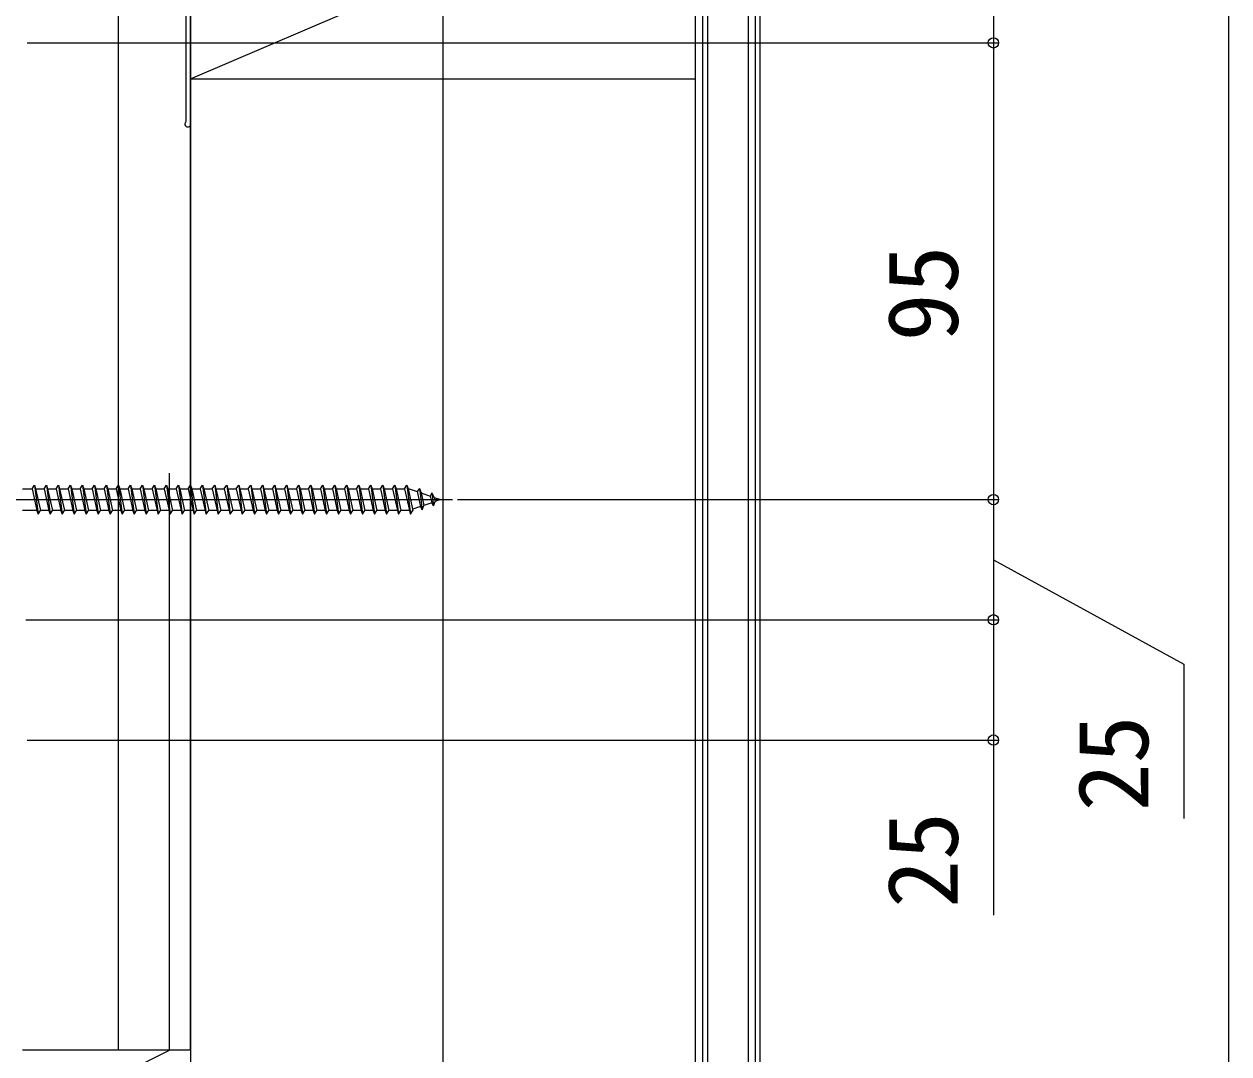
# Model space of a CAD drawing. Units: millimetres, scale not verified. Extents: x -875 to 875, y -1304 to 1296.
# Drawn here: x 624.4 to 875, y 317.6 to 531.8 of the extents above; entities that cross this region are included whole.
import ezdxf
from ezdxf.enums import TextEntityAlignment as Align

# ---------------------------------------------------------------- set-up
doc = ezdxf.new("R2010")
doc.units = ezdxf.units.MM
doc.header["$LTSCALE"] = 8
for name, color, linetype in [('0-2_YKK_11', 7, 'Continuous'), ('0-4_YKK_12', 2, 'Continuous'), ('0-5_YKK_13', 4, 'Continuous'), ('0-6_YKK_D', 6, 'Continuous'), ('0-7_YKK_ZWAK', 7, 'Continuous'), ('0-8_YSS_K', 3, 'Continuous')]:
    doc.layers.add(name, color=color, linetype=linetype)
doc.styles.add('ＭＳ ゴシック', font='')
doc.styles.get('ＭＳ ゴシック').set_extended_font_data('MS Gothic')

msp = doc.modelspace()

# ---------------------------------------------------------------- linework, layer by layer
at = {"layer": '0-2_YKK_11'}
for points in [[(659, 511), (659, 565.4), (666, 565.4), (666, 566.4), (659.2, 566.4), (659.2, 573.156)], [(658, 542.007), (658, 511.566), (657.933, 511.377)]]:
    msp.add_lwpolyline(points, dxfattribs=at)
msp.add_arc((658.4, 511), 0.6, 141.0582, 0, dxfattribs=at)
at = {"layer": '0-4_YKK_12'}
msp.add_line((711.5, 33.9), (711.5, 1011.7), dxfattribs=at)
at = {"layer": '0-5_YKK_13'}
for p, q in [((624, 435.15), (626, 435.15)), ((626.5, 435.9), (627.25, 429.9)), ((626.75, 435.15), (627.75, 430.65)), ((626.75, 435.15), (628.5, 435.15)), ((628.5, 435.15), (629, 435.9)), ((628.5, 435.15), (629.5, 430.65)), ((629, 435.9), (629.75, 429.9)), ((629, 435.9), (629.25, 435.15)), ((629.25, 435.15), (630.25, 430.65)), ((629.25, 435.15), (631, 435.15)), ((631.5, 435.9), (632.25, 429.9)), ((631.75, 435.15), (633.5, 435.15)), ((631.75, 435.15), (632.75, 430.65)), ((634, 435.9), (634.75, 429.9)), ((634.25, 435.15), (636, 435.15)), ((634.25, 435.15), (635.25, 430.65)), ((636.5, 435.9), (637.25, 429.9)), ((636.75, 435.15), (638.5, 435.15)), ((636.75, 435.15), (637.75, 430.65)), ((639, 435.9), (639.75, 429.9)), ((639.25, 435.15), (641, 435.15)), ((639.25, 435.15), (640.25, 430.65)), ((641.5, 435.9), (642.25, 429.9)), ((641.75, 435.15), (643.5, 435.15)), ((641.75, 435.15), (642.75, 430.65)), ((644, 435.9), (644.75, 429.9)), ((644.25, 435.15), (646, 435.15)), ((644.25, 435.15), (645.25, 430.65)), ((646.5, 435.9), (647.25, 429.9)), ((646.75, 435.15), (648.5, 435.15)), ((646.75, 435.15), (647.75, 430.65)), ((649, 435.9), (649.75, 429.9)), ((649.25, 435.15), (651, 435.15)), ((649.25, 435.15), (650.25, 430.65)), ((651.5, 435.9), (652.25, 429.9)), ((651.75, 435.15), (653.5, 435.15)), ((651.75, 435.15), (652.75, 430.65)), ((654, 435.9), (654.75, 429.9)), ((654.25, 435.15), (656, 435.15)), ((654.25, 435.15), (655.25, 430.65)), ((656.5, 435.9), (657.25, 429.9)), ((656.75, 435.15), (658.5, 435.15)), ((656.75, 435.15), (657.75, 430.65)), ((659, 435.9), (659.75, 429.9)), ((659.25, 435.15), (661, 435.15)), ((659.25, 435.15), (660.25, 430.65)), ((661.5, 435.9), (662.25, 429.9)), ((661.75, 435.15), (662.75, 430.65)), ((664, 435.9), (664.75, 429.9)), ((664.25, 435.15), (666, 435.15)), ((664.25, 435.15), (665.25, 430.65)), ((666.5, 435.9), (667.25, 429.9)), ((666.75, 435.15), (667.75, 430.65)), ((669, 435.9), (669.75, 429.9)), ((669.25, 435.15), (671, 435.15)), ((669.25, 435.15), (670.25, 430.65)), ((671.5, 435.9), (672.25, 429.9)), ((671.75, 435.15), (672.75, 430.65)), ((674, 435.9), (674.75, 429.9)), ((674.25, 435.15), (676, 435.15)), ((674.25, 435.15), (675.25, 430.65)), ((676.5, 435.9), (677.25, 429.9)), ((676.75, 435.15), (677.75, 430.65)), ((679, 435.9), (679.75, 429.9)), ((679.25, 435.15), (681, 435.15)), ((679.25, 435.15), (680.25, 430.65)), ((681.5, 435.9), (682.25, 429.9)), ((681.75, 435.15), (682.75, 430.65)), ((684, 435.9), (684.75, 429.9)), ((684.25, 435.15), (686, 435.15)), ((684.25, 435.15), (685.25, 430.65)), ((686.5, 435.9), (687.25, 429.9)), ((686.75, 435.15), (687.75, 430.65)), ((689, 435.9), (689.75, 429.9)), ((689.25, 435.15), (691, 435.15)), ((689.25, 435.15), (690.25, 430.65)), ((691.5, 435.9), (692.25, 429.9)), ((691.75, 435.15), (692.75, 430.65)), ((694, 435.9), (694.75, 429.9)), ((694.25, 435.15), (696, 435.15)), ((694.25, 435.15), (695.25, 430.65)), ((696.5, 435.9), (697.25, 429.9)), ((696.75, 435.15), (698.5, 435.15)), ((696.75, 435.15), (697.75, 430.65)), ((699, 435.9), (699.75, 429.9)), ((699.25, 435.15), (700.25, 430.65)), ((699.25, 435.15), (701, 435.15)), ((701.5, 435.9), (702.25, 429.9)), ((701.75, 435.15), (702.75, 430.65)), ((701.75, 435.15), (703.5, 435.15)), ((704, 435.9), (704.75, 429.9)), ((704.25, 435.15), (704.466, 435.15)), ((704.25, 435.15), (705.25, 430.65)), ((704.466, 435.15), (706.127, 434.578)), ((706.586, 435.213), (706.127, 434.578)), ((706.127, 434.578), (706.82, 431.461)), ((706.586, 435.213), (706.939, 434.298)), ((706.586, 435.213), (707.14, 430.778)), ((706.939, 434.298), (708.834, 433.646)), ((706.939, 434.298), (707.517, 431.701)), ((709.198, 434.314), (708.834, 433.646)), ((708.834, 433.646), (709.142, 432.26)), ((709.198, 434.314), (709.646, 433.366)), ((709.198, 434.314), (709.537, 431.603)), ((614.5, 432.9), (713.5, 432.9)), ((706.82, 431.461), (705.194, 430.901)), ((707.14, 430.778), (706.82, 431.461)), ((707.14, 430.778), (707.517, 431.701)), ((709.142, 432.26), (707.517, 431.701)), ((709.537, 431.603), (709.142, 432.26)), ((709.537, 431.603), (709.839, 432.5)), ((709.646, 433.366), (711, 432.9)), ((709.646, 433.366), (709.839, 432.5)), ((711, 432.9), (709.839, 432.5)), ((627, 430.65), (624, 430.65)), ((629.5, 430.65), (627.75, 430.65)), ((629.5, 430.65), (629.75, 429.9)), ((629.75, 429.9), (630.25, 430.65)), ((632, 430.65), (630.25, 430.65)), ((634.5, 430.65), (632.75, 430.65)), ((637, 430.65), (635.25, 430.65)), ((639.5, 430.65), (637.75, 430.65)), ((642, 430.65), (640.25, 430.65)), ((644.5, 430.65), (642.75, 430.65)), ((647, 430.65), (645.25, 430.65)), ((649.5, 430.65), (647.75, 430.65)), ((652, 430.65), (650.25, 430.65)), ((654.5, 430.65), (652.75, 430.65)), ((657, 430.65), (655.25, 430.65)), ((659.5, 430.65), (657.75, 430.65)), ((662, 430.65), (660.25, 430.65)), ((664.5, 430.65), (662.75, 430.65)), ((667, 430.65), (665.25, 430.65)), ((669.5, 430.65), (667.75, 430.65)), ((672, 430.65), (670.25, 430.65)), ((674.5, 430.65), (672.75, 430.65)), ((677, 430.65), (675.25, 430.65)), ((679.5, 430.65), (677.75, 430.65)), ((682, 430.65), (680.25, 430.65)), ((684.5, 430.65), (682.75, 430.65)), ((687, 430.65), (685.25, 430.65)), ((689.5, 430.65), (687.75, 430.65)), ((692, 430.65), (690.25, 430.65)), ((694.5, 430.65), (692.75, 430.65)), ((697, 430.65), (695.25, 430.65)), ((699.5, 430.65), (697.75, 430.65)), ((702, 430.65), (700.25, 430.65)), ((704.466, 430.65), (702.75, 430.65)), ((704.498, 430.661), (704.466, 430.65))]:
    msp.add_line(p, q, dxfattribs=at)
for points in [[(626, 435.15), (626.5, 435.9), (626.75, 435.15)], [(626, 435.15), (627, 430.65), (627.25, 429.9), (627.75, 430.65)], [(631, 435.15), (631.5, 435.9), (631.75, 435.15)], [(631, 435.15), (632, 430.65), (632.25, 429.9), (632.75, 430.65)], [(633.5, 435.15), (634, 435.9), (634.25, 435.15)], [(633.5, 435.15), (634.5, 430.65), (634.75, 429.9), (635.25, 430.65)], [(636, 435.15), (636.5, 435.9), (636.75, 435.15)], [(636, 435.15), (637, 430.65), (637.25, 429.9), (637.75, 430.65)], [(638.5, 435.15), (639, 435.9), (639.25, 435.15)], [(638.5, 435.15), (639.5, 430.65), (639.75, 429.9), (640.25, 430.65)], [(641, 435.15), (641.5, 435.9), (641.75, 435.15)], [(641, 435.15), (642, 430.65), (642.25, 429.9), (642.75, 430.65)], [(643.5, 435.15), (644, 435.9), (644.25, 435.15)], [(643.5, 435.15), (644.5, 430.65), (644.75, 429.9), (645.25, 430.65)], [(646, 435.15), (646.5, 435.9), (646.75, 435.15)], [(646, 435.15), (647, 430.65), (647.25, 429.9), (647.75, 430.65)], [(648.5, 435.15), (649, 435.9), (649.25, 435.15)], [(648.5, 435.15), (649.5, 430.65), (649.75, 429.9), (650.25, 430.65)], [(651, 435.15), (651.5, 435.9), (651.75, 435.15)], [(651, 435.15), (652, 430.65), (652.25, 429.9), (652.75, 430.65)], [(653.5, 435.15), (654, 435.9), (654.25, 435.15)], [(653.5, 435.15), (654.5, 430.65), (654.75, 429.9), (655.25, 430.65)], [(656, 435.15), (656.5, 435.9), (656.75, 435.15)], [(656, 435.15), (657, 430.65), (657.25, 429.9), (657.75, 430.65)], [(658.5, 435.15), (659, 435.9), (659.25, 435.15)], [(658.5, 435.15), (659.5, 430.65), (659.75, 429.9), (660.25, 430.65)], [(661, 435.15), (661.5, 435.9), (661.75, 435.15)], [(661, 435.15), (662, 430.65), (662.25, 429.9), (662.75, 430.65)], [(661.75, 435.15), (663.5, 435.15), (664, 435.9), (664.25, 435.15)], [(663.5, 435.15), (664.5, 430.65), (664.75, 429.9), (665.25, 430.65)], [(666, 435.15), (666.5, 435.9), (666.75, 435.15)], [(666, 435.15), (667, 430.65), (667.25, 429.9), (667.75, 430.65)], [(666.75, 435.15), (668.5, 435.15), (669, 435.9), (669.25, 435.15)], [(668.5, 435.15), (669.5, 430.65), (669.75, 429.9), (670.25, 430.65)], [(671, 435.15), (671.5, 435.9), (671.75, 435.15)], [(671, 435.15), (672, 430.65), (672.25, 429.9), (672.75, 430.65)], [(671.75, 435.15), (673.5, 435.15), (674, 435.9), (674.25, 435.15)], [(673.5, 435.15), (674.5, 430.65), (674.75, 429.9), (675.25, 430.65)], [(676, 435.15), (676.5, 435.9), (676.75, 435.15)], [(676, 435.15), (677, 430.65), (677.25, 429.9), (677.75, 430.65)], [(676.75, 435.15), (678.5, 435.15), (679, 435.9), (679.25, 435.15)], [(678.5, 435.15), (679.5, 430.65), (679.75, 429.9), (680.25, 430.65)], [(681, 435.15), (681.5, 435.9), (681.75, 435.15)], [(681, 435.15), (682, 430.65), (682.25, 429.9), (682.75, 430.65)], [(681.75, 435.15), (683.5, 435.15), (684, 435.9), (684.25, 435.15)], [(683.5, 435.15), (684.5, 430.65), (684.75, 429.9), (685.25, 430.65)], [(686, 435.15), (686.5, 435.9), (686.75, 435.15)], [(686, 435.15), (687, 430.65), (687.25, 429.9), (687.75, 430.65)], [(686.75, 435.15), (688.5, 435.15), (689, 435.9), (689.25, 435.15)], [(688.5, 435.15), (689.5, 430.65), (689.75, 429.9), (690.25, 430.65)], [(691, 435.15), (691.5, 435.9), (691.75, 435.15)], [(691, 435.15), (692, 430.65), (692.25, 429.9), (692.75, 430.65)], [(691.75, 435.15), (693.5, 435.15), (694, 435.9), (694.25, 435.15)], [(693.5, 435.15), (694.5, 430.65), (694.75, 429.9), (695.25, 430.65)], [(696, 435.15), (696.5, 435.9), (696.75, 435.15)], [(696, 435.15), (697, 430.65), (697.25, 429.9), (697.75, 430.65)], [(698.5, 435.15), (699, 435.9), (699.25, 435.15)], [(698.5, 435.15), (699.5, 430.65), (699.75, 429.9), (700.25, 430.65)], [(701, 435.15), (701.5, 435.9), (701.75, 435.15)], [(701, 435.15), (702, 430.65), (702.25, 429.9), (702.75, 430.65)], [(703.5, 435.15), (704, 435.9), (704.25, 435.15)], [(703.5, 435.15), (704.5, 430.65), (704.75, 429.9), (705.25, 430.65)]]:
    msp.add_lwpolyline(points, dxfattribs=at)
at = {"layer": '0-6_YKK_D'}
for p, q in [((826, 812.9), (826, 527.9)), ((625, 527.9), (827, 527.9)), ((626, 527.9), (827, 527.9)), ((826, 527.9), (826, 432.9)), ((714.5, 432.9), (827, 432.9)), ((714.5, 432.9), (827, 432.9)), ((826, 432.9), (826, 407.9)), ((624.7, 407.9), (827, 407.9)), ((624.7, 407.9), (827, 407.9)), ((625, 382.9), (827, 382.9))]:
    msp.add_line(p, q, dxfattribs=at)
for points in [[(826, 420.4), (865.607, 398.688), (865.607, 366.552)], [(826, 407.9), (826, 382.9), (826, 346.464)]]:
    msp.add_lwpolyline(points, dxfattribs=at)
for centre in [(826, 527.9), (826, 527.9), (826, 432.9), (826, 432.9), (826, 407.9), (826, 407.9), (826, 382.9)]:
    msp.add_circle(centre, 1.075, dxfattribs=at)
at = {"layer": '0-7_YKK_ZWAK'}
msp.add_lwpolyline([(-875, -1304.1), (875, -1304.1), (875, 1245.9)], dxfattribs=at)
at = {"layer": '0-8_YSS_K'}
for p, q in [((659, 318.4), (659, 860.571)), ((659, 613.4), (659, 30.4)), ((764, 33.9), (764, 590.9)), ((764, 33.9), (764, 590.9)), ((765.5, 590.9), (765.5, 33.9)), ((766.5, 590.9), (766.5, 33.9)), ((775, 590.9), (775, 33.9)), ((776.5, 33.9), (776.5, 590.9)), ((777.5, 33.9), (777.5, 590.9)), ((659, 520.4), (764, 565.4)), ((644, 318.4), (644, 542.553)), ((644, 318.4), (624, 318.4))]:
    msp.add_line(p, q, dxfattribs=at)
for points in [[(659, 565.4), (659, 520.4), (764, 520.4)], [(659, 318.4), (644, 318.4), (644, 542.553)], [(540.867, 261.531), (650.587, 316.391), (654.606, 318.4), (654.606, 438.4)]]:
    msp.add_lwpolyline(points, dxfattribs=at)

# ---------------------------------------------------------------- texts
at = {"layer": '0-6_YKK_D', "style": 'ＭＳ ゴシック'}
for s, p in [('95', (823, 465.798)), ('25', (862.607, 368.074)), ('25', (823, 347.986))]:
    msp.add_text(s, height=14.66, rotation=90, dxfattribs=at).set_placement(p, align=Align.BOTTOM_LEFT)

doc.saveas('drawing.dxf')
